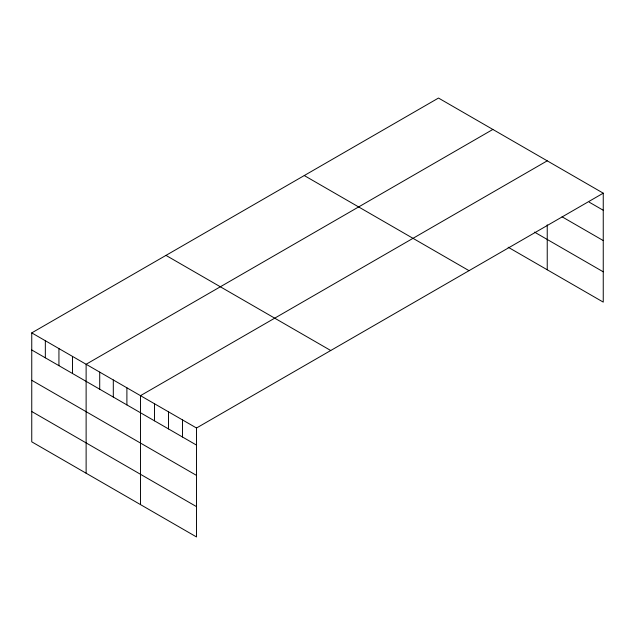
<?xml version="1.0" encoding="UTF-8"?>
<svg xmlns="http://www.w3.org/2000/svg" width="635" height="635" viewBox="0 0 635 635"><rect width="100%" height="100%" fill="white"/><g stroke="black" fill="none" stroke-linecap="round" stroke-linejoin="round"><path stroke-width="0.95" d="M603.25 193.175L196.509 428.006L196.509 536.948L31.75 441.825L31.75 332.883L438.491 98.052L603.25 193.175L603.25 302.117L508.151 247.213M492.863 129.445L86.122 364.268L86.122 473.218M547.235 160.83L140.494 395.661L140.494 504.603M589.248 202.184L603.25 210.264M562.062 216.797L603.25 240.578M534.487 232.108L603.25 271.812M304.268 175.546L469.027 270.669M165.973 255.389L330.732 350.512M31.75 332.883L196.509 428.006M31.75 349.972L196.509 445.095M31.75 380.286L196.509 475.409M31.75 411.512L196.509 506.635M547.235 224.83L547.235 269.78M182.507 419.918L182.507 437.015M168.505 411.829L168.505 428.927M154.495 403.749L154.495 420.838M126.897 387.81L126.897 404.908M113.308 379.968L113.308 397.058M99.711 372.118L99.711 389.215M72.525 356.425L72.525 373.515M58.936 348.575L58.936 365.665M45.339 340.725L45.339 357.822"/></g></svg>
